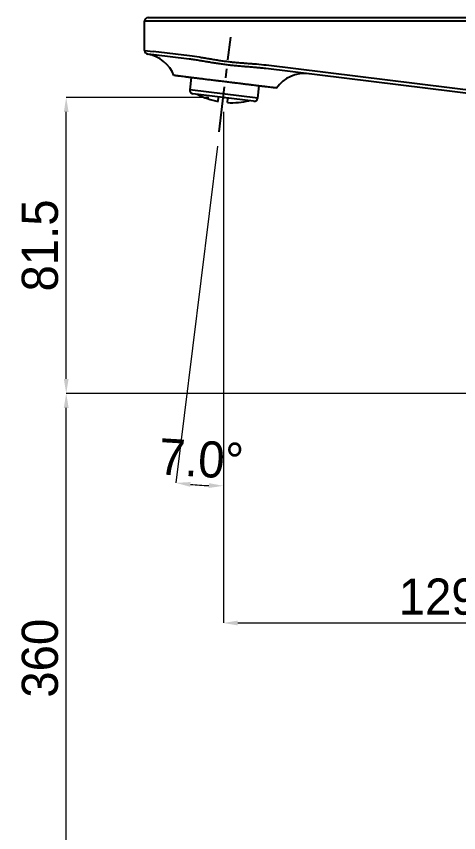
# Model space of a CAD drawing. Extents: x 1571 to 2360, y 0 to 579.
# Drawn here: x 1901.2 to 2023.5, y 132.5 to 358.3 of the extents above; entities that cross this region are included whole.
import ezdxf

# ---------------------------------------------------------------- set-up
doc = ezdxf.new("R2010")
doc.units = 0
doc.header["$LTSCALE"] = 10
doc.header["$MEASUREMENT"] = 0
doc.header["$PDMODE"] = 3
doc.header["$PDSIZE"] = -10
doc.linetypes.add('CENTER', pattern=[2, 1.25, -0.25, 0.25, -0.25])
doc.layers.get('0').update_dxf_attribs({"linetype": 'CONTINUOUS'})
doc.layers.get('DEFPOINTS').update_dxf_attribs({"linetype": 'CONTINUOUS'})
doc.layers.add('1', color=7, linetype='CONTINUOUS')
doc.styles.add('Daelim Dimension', font='H2GTRE.TTF')
doc.dimstyles.new('DEFAULT', dxfattribs={"dimscale": 2, "dimtxt": 2, "dimasz": 2, "dimexe": 0, "dimexo": 2, "dimgap": 1, "dimtad": 1, "dimdec": 1, "dimzin": 9, "dimdsep": 46, "dimtxsty": 'Daelim Dimension', "dimcen": 0.5, "dimclrd": 252, "dimclre": 252, "dimclrt": 3, "dimadec": 1, "dimazin": 0, "dimtfac": 1, "dimtdec": 1, "dimtix": 1, "dimtmove": 0, "dimatfit": 3, "dimfxl": 1, "dimtolj": 1, "dimtzin": 1, "dimlwd": 9, "dimlwe": 9, "dimarcsym": 0})

# ---------------------------------------------------------------- blocks, each defined once
blk = doc.blocks.new('*D3')
at = {"color": 5, "lineweight": 9, "ltscale": 0.5, "transparency": 16777216}
for p, q in [((1954.45, 335.88), (1915.01, 335.88)), ((1915.01, 258.04), (1915.01, 331.88)), ((2057.67, 254.04), (1915.01, 254.04))]:
    blk.add_line(p, q, dxfattribs=at)
at = {"color": 5, "ltscale": 0.5, "transparency": 16777216}
for points in [[(1914.35, 331.88), (1915.68, 331.88), (1915.01, 335.88)], [(1914.35, 258.04), (1915.68, 258.04), (1915.01, 254.04)]]:
    blk.add_solid(points, dxfattribs=at)
at = {"layer": 'DEFPOINTS', "color": 0, "ltscale": 0.5, "transparency": 16777216}
for p in [(1915.01, 335.88), (1958.45, 335.88), (2061.67, 254.04)]:
    blk.add_point(p, dxfattribs=at)
at = {"color": 7, "lineweight": -3, "ltscale": 0.5, "transparency": 16777216, "insert": (1907.79, 294.96), "char_height": 10, "attachment_point": 5, "rotation": 90, "style": 'Daelim Dimension'}
blk.add_mtext('\\A1;81.5', dxfattribs=at)
blk = doc.blocks.new('*D4')
at = {"color": 5, "lineweight": 9, "ltscale": 0.5, "transparency": 16777216}
for p, q in [((1958.45, 331.63), (1958.45, 228.47)), ((1956.8, 322.45), (1945.36, 229.28))]:
    blk.add_line(p, q, dxfattribs=at)
blk.add_arc((1958.45, 335.88), 107.41, 265.1338, 267.8661, dxfattribs=at)
at = {"color": 5, "ltscale": 0.5, "transparency": 16777216}
for points in [[(1949.27, 228.2), (1949.4, 229.52), (1945.36, 229.28)], [(1954.46, 229.22), (1954.43, 227.88), (1958.45, 228.47)]]:
    blk.add_solid(points, dxfattribs=at)
at = {"layer": 'DEFPOINTS', "color": 0, "ltscale": 0.5, "transparency": 16777216}
for p in [(1960.49, 352.53), (1958.45, 335.88), (1958.45, 335.63), (1957.28, 326.42), (1949.71, 228.83)]:
    blk.add_point(p, dxfattribs=at)
at = {"color": 7, "lineweight": -3, "ltscale": 0.5, "transparency": 16777216, "insert": (1952.33, 235.88), "char_height": 10, "attachment_point": 5, "rotation": 356.5, "style": 'Daelim Dimension'}
blk.add_mtext('\\A1;7.0°', dxfattribs=at)
blk = doc.blocks.new('*D5')
at = {"color": 5, "lineweight": 9, "ltscale": 0.5, "transparency": 16777216}
for p, q in [((1958.45, 331.88), (1958.45, 190.53)), ((2088.17, 249.04), (2088.17, 190.53)), ((1962.45, 190.53), (2084.17, 190.53))]:
    blk.add_line(p, q, dxfattribs=at)
at = {"color": 5, "ltscale": 0.5, "transparency": 16777216}
for points in [[(1962.45, 191.2), (1962.45, 189.87), (1958.45, 190.53)], [(2084.17, 191.2), (2084.17, 189.87), (2088.17, 190.53)]]:
    blk.add_solid(points, dxfattribs=at)
at = {"layer": 'DEFPOINTS', "color": 0, "ltscale": 0.5, "transparency": 16777216}
for p in [(1958.45, 335.88), (2088.17, 253.04), (2088.17, 190.53)]:
    blk.add_point(p, dxfattribs=at)
at = {"color": 7, "lineweight": -3, "ltscale": 0.5, "transparency": 16777216, "insert": (2023.31, 197.76), "char_height": 10, "attachment_point": 5, "style": 'Daelim Dimension'}
blk.add_mtext('\\A1;129.5', dxfattribs=at)
blk = doc.blocks.new('*D7')
at = {"color": 5, "lineweight": 9, "ltscale": 0.5, "transparency": 16777216}
for p, q in [((1967.18, 400.94), (2145.12, 400.94)), ((2145.12, 258.04), (2145.12, 396.94)), ((2116.67, 254.04), (2145.12, 254.04))]:
    blk.add_line(p, q, dxfattribs=at)
at = {"color": 5, "ltscale": 0.5, "transparency": 16777216}
for points in [[(2144.45, 396.94), (2145.79, 396.94), (2145.12, 400.94)], [(2144.45, 258.04), (2145.79, 258.04), (2145.12, 254.04)]]:
    blk.add_solid(points, dxfattribs=at)
at = {"layer": 'DEFPOINTS', "color": 0, "ltscale": 0.5, "transparency": 16777216}
for p in [(1963.18, 400.94), (2145.12, 400.94), (2112.67, 254.04)]:
    blk.add_point(p, dxfattribs=at)
at = {"color": 7, "lineweight": -3, "ltscale": 0.5, "transparency": 16777216, "insert": (2138.12, 327.49), "char_height": 10, "attachment_point": 5, "rotation": 90, "style": 'Daelim Dimension'}
blk.add_mtext('\\A1;147', dxfattribs=at)
blk = doc.blocks.new('*D8')
at = {"color": 5, "lineweight": 9, "ltscale": 0.5, "transparency": 16777216}
for p, q in [((2058.17, 254.04), (1915.01, 254.04)), ((1915.01, 111.54), (1915.01, 250.04)), ((2064.32, 107.54), (1915.01, 107.54))]:
    blk.add_line(p, q, dxfattribs=at)
at = {"color": 5, "ltscale": 0.5, "transparency": 16777216}
for points in [[(1914.35, 250.04), (1915.68, 250.04), (1915.01, 254.04)], [(1914.35, 111.54), (1915.68, 111.54), (1915.01, 107.54)]]:
    blk.add_solid(points, dxfattribs=at)
at = {"layer": 'DEFPOINTS', "color": 0, "ltscale": 0.5, "transparency": 16777216}
for p in [(1915.01, 254.04), (2062.17, 254.04), (2068.32, 107.54)]:
    blk.add_point(p, dxfattribs=at)
at = {"color": 7, "lineweight": -3, "ltscale": 0.5, "transparency": 16777216, "insert": (1907.79, 180.79), "char_height": 10, "attachment_point": 5, "rotation": 90, "style": 'Daelim Dimension'}
blk.add_mtext('\\A1;360', dxfattribs=at)

msp = doc.modelspace()

# ---------------------------------------------------------------- linework, layer by layer
at = {"ltscale": 0.5}
msp.add_line((1958.45, 335.88), (1958.45, 335.63), dxfattribs=at)
at = {"layer": '1', "color": 7, "linetype": 'Continuous', "lineweight": -3}
for p, q in [((1936.7, 348.89), (1936.7, 357.04)), ((1939.03, 357.04), (1936.7, 357.04)), ((1937.7, 358.04), (1939.37, 358.04)), ((2092.78, 357.04), (1939.03, 357.04)), ((1939.37, 358.04), (2092.67, 358.04)), ((1936.7, 348.89), (1939.03, 348.65)), ((1939.25, 347.69), (1937.58, 347.89)), ((1939.03, 348.72), (1949.14, 347.48)), ((1949.02, 346.49), (1939.25, 347.69)), ((2054.45, 333.54), (1970.16, 343.89)), ((1970.28, 344.89), (2054.58, 334.54)), ((1949.6, 341.37), (1949.19, 338.03)), ((1967.95, 335.72), (1968.36, 339.07)), ((1967.95, 335.72), (1949.19, 338.03)), ((1966.83, 334.85), (1950.06, 336.91)), ((1957, 334.79), (1957.14, 335.94)), ((1959.58, 334.48), (1959.72, 335.62))]:
    msp.add_line(p, q, dxfattribs=at)
at = {"layer": '1', "color": 1, "linetype": 'CENTER', "lineweight": -3}
msp.add_line((1957.28, 326.42), (1960.49, 352.53), dxfattribs=at)
at = {"layer": '1', "color": 7, "linetype": 'Continuous', "lineweight": -3}
for centre, radius, start, end in [((1937.7, 357.04), 1, 90, 180), ((1937.7, 348.89), 1, 180, 263), ((1935.94, 338.52), 9.5, 21.1118, 80.3767), ((1980.92, 333), 9.5, 83, 144.8522), ((1950.18, 337.91), 1, 173, 263), ((1960.82, 355.24), 20.8, 242.636, 259.4167), ((1960.82, 355.24), 20.8, 266.5833, 283.364), ((1966.96, 335.85), 1, 263, 353)]:
    msp.add_arc(centre, radius, start, end, dxfattribs=at)
for points, knots in [([(1937.57, 347.89), (1937.56, 347.9), (1937.56, 347.89), (1937.55, 347.89), (1937.54, 347.89), (1937.53, 347.89), (1937.53, 347.89), (1937.53, 347.89)], [0, 0, 0, 0, 0.163215, 0.163215, 0.443413, 0.723612, 1, 1, 1, 1]), ([(1970.16, 343.89), (1969.72, 343.95), (1968.84, 344.04), (1967.95, 344.12), (1967.07, 344.2), (1966.63, 344.24), (1965.74, 344.3), (1965.3, 344.34), (1964.41, 344.41), (1963.97, 344.44), (1963.09, 344.52), (1962.64, 344.56), (1961.76, 344.64), (1961.32, 344.68), (1960.43, 344.78), (1959.99, 344.83), (1959.11, 344.94), (1958.67, 345), (1957.79, 345.12), (1957.35, 345.18), (1956.47, 345.31), (1956.03, 345.38), (1955.16, 345.53), (1954.72, 345.6), (1953.84, 345.75), (1953.4, 345.82), (1952.53, 345.97), (1952.09, 346.04), (1951.21, 346.18), (1950.77, 346.25), (1949.9, 346.38), (1949.46, 346.44), (1949.02, 346.49)], [0, 0, 0, 0, 0.0625, 0.125, 0.125, 0.1875, 0.1875, 0.25, 0.25, 0.3125, 0.3125, 0.375, 0.375, 0.4375, 0.4375, 0.5, 0.5, 0.5625, 0.5625, 0.625, 0.625, 0.6875, 0.6875, 0.75, 0.75, 0.8125, 0.8125, 0.875, 0.875, 0.9375, 0.9375, 1, 1, 1, 1]), ([(1949.14, 347.48), (1950.02, 347.37), (1950.9, 347.24), (1952.21, 347.03), (1952.65, 346.95), (1953.53, 346.8), (1953.96, 346.72), (1954.84, 346.57), (1955.28, 346.5), (1956.15, 346.35), (1956.59, 346.28), (1957.47, 346.14), (1957.91, 346.08), (1958.79, 345.96), (1959.23, 345.9), (1960.11, 345.79), (1960.55, 345.74), (1961.43, 345.65), (1961.88, 345.6), (1962.76, 345.52), (1963.2, 345.49), (1964.09, 345.42), (1964.53, 345.38), (1965.42, 345.32), (1965.86, 345.29), (1966.75, 345.22), (1967.19, 345.19), (1968.52, 345.08), (1969.4, 344.99), (1970.28, 344.89)], [0, 0, 0, 0, 0.125, 0.125, 0.1875, 0.1875, 0.25, 0.25, 0.3125, 0.3125, 0.375, 0.375, 0.4375, 0.4375, 0.5, 0.5, 0.5625, 0.5625, 0.625, 0.625, 0.6875, 0.6875, 0.75, 0.75, 0.8125, 0.8125, 0.875, 0.875, 1, 1, 1, 1]), ([(1973.17, 338.49), (1973.17, 338.49), (1973.16, 338.49), (1973.16, 338.49), (1973.16, 338.49), (1973.15, 338.49), (1973.14, 338.49), (1973.12, 338.49), (1973.08, 338.5), (1972.99, 338.51), (1972.91, 338.52), (1972.71, 338.54), (1972.58, 338.56), (1972.36, 338.58), (1972.28, 338.59), (1972.16, 338.61), (1972.11, 338.61), (1972.02, 338.62), (1971.98, 338.63), (1971.74, 338.66), (1971.53, 338.68), (1971.07, 338.74), (1970.82, 338.77), (1970.42, 338.82), (1970.28, 338.84), (1970.06, 338.86), (1969.95, 338.88), (1969.84, 338.89), (1969.77, 338.9), (1969.73, 338.9), (1969.38, 338.95), (1969.06, 338.98), (1968.39, 339.07), (1968.04, 339.11), (1967.31, 339.2), (1966.93, 339.25), (1966.43, 339.31), (1966.33, 339.32), (1966.13, 339.34), (1966.03, 339.36), (1965.73, 339.39), (1965.52, 339.42), (1964.9, 339.49), (1964.05, 339.6), (1963.17, 339.71), (1962.5, 339.79), (1962.27, 339.82), (1961.93, 339.86), (1961.82, 339.87), (1961.65, 339.89), (1961.59, 339.9), (1961.47, 339.91), (1961.41, 339.92), (1960.9, 339.99), (1960.44, 340.04), (1959.51, 340.15), (1959.05, 340.21), (1958.13, 340.33), (1957.66, 340.38), (1957.08, 340.45), (1956.97, 340.47), (1956.74, 340.5), (1956.62, 340.51), (1956.28, 340.55), (1956.05, 340.58), (1955.37, 340.66), (1954.48, 340.77), (1953.62, 340.88), (1952.98, 340.96), (1952.77, 340.98), (1952.51, 341.02), (1952.46, 341.02), (1952.36, 341.03), (1952.3, 341.04), (1952.15, 341.06), (1952.05, 341.07), (1951.54, 341.13), (1951.15, 341.18), (1950.39, 341.28), (1950.03, 341.32), (1949.33, 341.41), (1949, 341.45), (1948.6, 341.5), (1948.52, 341.51), (1948.36, 341.53), (1948.13, 341.56), (1947.91, 341.58), (1947.48, 341.64), (1946.95, 341.7), (1946.5, 341.76), (1946.19, 341.8), (1946.09, 341.81), (1945.97, 341.82), (1945.95, 341.83), (1945.9, 341.83), (1945.83, 341.84), (1945.77, 341.85), (1945.56, 341.87), (1945.42, 341.89), (1945.17, 341.92), (1945.07, 341.93), (1944.92, 341.95), (1944.86, 341.96), (1944.82, 341.97), (1944.81, 341.97), (1944.8, 341.97), (1944.79, 341.97), (1944.79, 341.97), (1944.79, 341.97)], [0, 0, 0, 0, 0.00869, 0.00869, 0.012597, 0.012597, 0.016505, 0.024319, 0.039949, 0.039949, 0.071208, 0.071208, 0.102467, 0.102467, 0.118096, 0.118096, 0.125911, 0.125911, 0.133726, 0.133726, 0.164985, 0.164985, 0.196244, 0.196244, 0.211873, 0.211873, 0.219688, 0.223595, 0.223595, 0.227502, 0.227502, 0.258761, 0.258761, 0.29002, 0.29002, 0.321279, 0.321279, 0.329094, 0.329094, 0.336909, 0.336909, 0.352538, 0.352538, 0.383797, 0.415056, 0.415056, 0.430686, 0.430686, 0.4385, 0.4385, 0.442408, 0.442408, 0.446315, 0.446315, 0.477574, 0.477574, 0.508833, 0.508833, 0.540092, 0.540092, 0.547907, 0.547907, 0.555721, 0.555721, 0.571351, 0.571351, 0.60261, 0.633869, 0.633869, 0.649498, 0.649498, 0.653405, 0.653405, 0.657313, 0.657313, 0.665128, 0.665128, 0.696387, 0.696387, 0.727645, 0.727645, 0.758904, 0.758904, 0.766719, 0.766719, 0.774534, 0.790163, 0.790163, 0.821422, 0.852681, 0.852681, 0.868311, 0.868311, 0.872218, 0.872218, 0.876125, 0.88394, 0.88394, 0.915199, 0.915199, 0.946458, 0.946458, 0.977717, 0.977717, 0.985532, 0.985532, 0.993346, 1, 1, 1, 1])]:
    msp.add_open_spline(points, degree=3, knots=knots, dxfattribs=at)
msp.add_open_spline([(1939.03, 348.65), (1939.03, 348.68), (1939.03, 348.7), (1939.03, 348.72)], degree=3, dxfattribs=at)

# ---------------------------------------------------------------- dimensions: what is measured, and where the dimension line sits
at = {"color": 5, "lineweight": -3, "ltscale": 0.5}
for base, p1, p2, text, picture, middle in [((2145.12, 400.94), (2112.67, 254.04), (1963.18, 400.94), '147', '*D7', (2138.12, 327.49)), ((1915.01, 335.88), (2061.67, 254.04), (1958.45, 335.88), '81.5', '*D3', (1907.79, 294.96)), ((1915.01, 254.04), (2068.32, 107.54), (2062.17, 254.04), '360', '*D8', (1907.79, 180.79))]:
    dim = msp.add_linear_dim(base=base, p1=p1, p2=p2, angle=90, text=text, dimstyle='DEFAULT', override={"dimtxt": 5, "dimclrd": 5, "dimclre": 5, "dimclrt": 7}, dxfattribs=at)
    dim.commit()
    dim.dimension.update_dxf_attribs({"geometry": picture, "text_midpoint": middle})
dim = msp.add_angular_dim_2l(base=(1949.71, 228.83), line1=((1957.28, 326.42), (1960.49, 352.53)), line2=((1958.45, 335.88), (1958.45, 335.63)), dimstyle='DEFAULT', override={"dimtxt": 5, "dimclrd": 5, "dimclre": 5, "dimclrt": 7}, dxfattribs=at)
dim.commit()
dim.dimension.update_dxf_attribs({"geometry": '*D4', "text_midpoint": (1952.33, 235.88)})
dim = msp.add_linear_dim(base=(2088.17, 190.53), p1=(1958.45, 335.88), p2=(2088.17, 253.04), text='129.5', dimstyle='DEFAULT', override={"dimtxt": 5, "dimclrd": 5, "dimclre": 5, "dimclrt": 7}, dxfattribs=at)
dim.commit()
dim.dimension.update_dxf_attribs({"geometry": '*D5', "text_midpoint": (2023.31, 197.76)})

doc.saveas('drawing.dxf')
